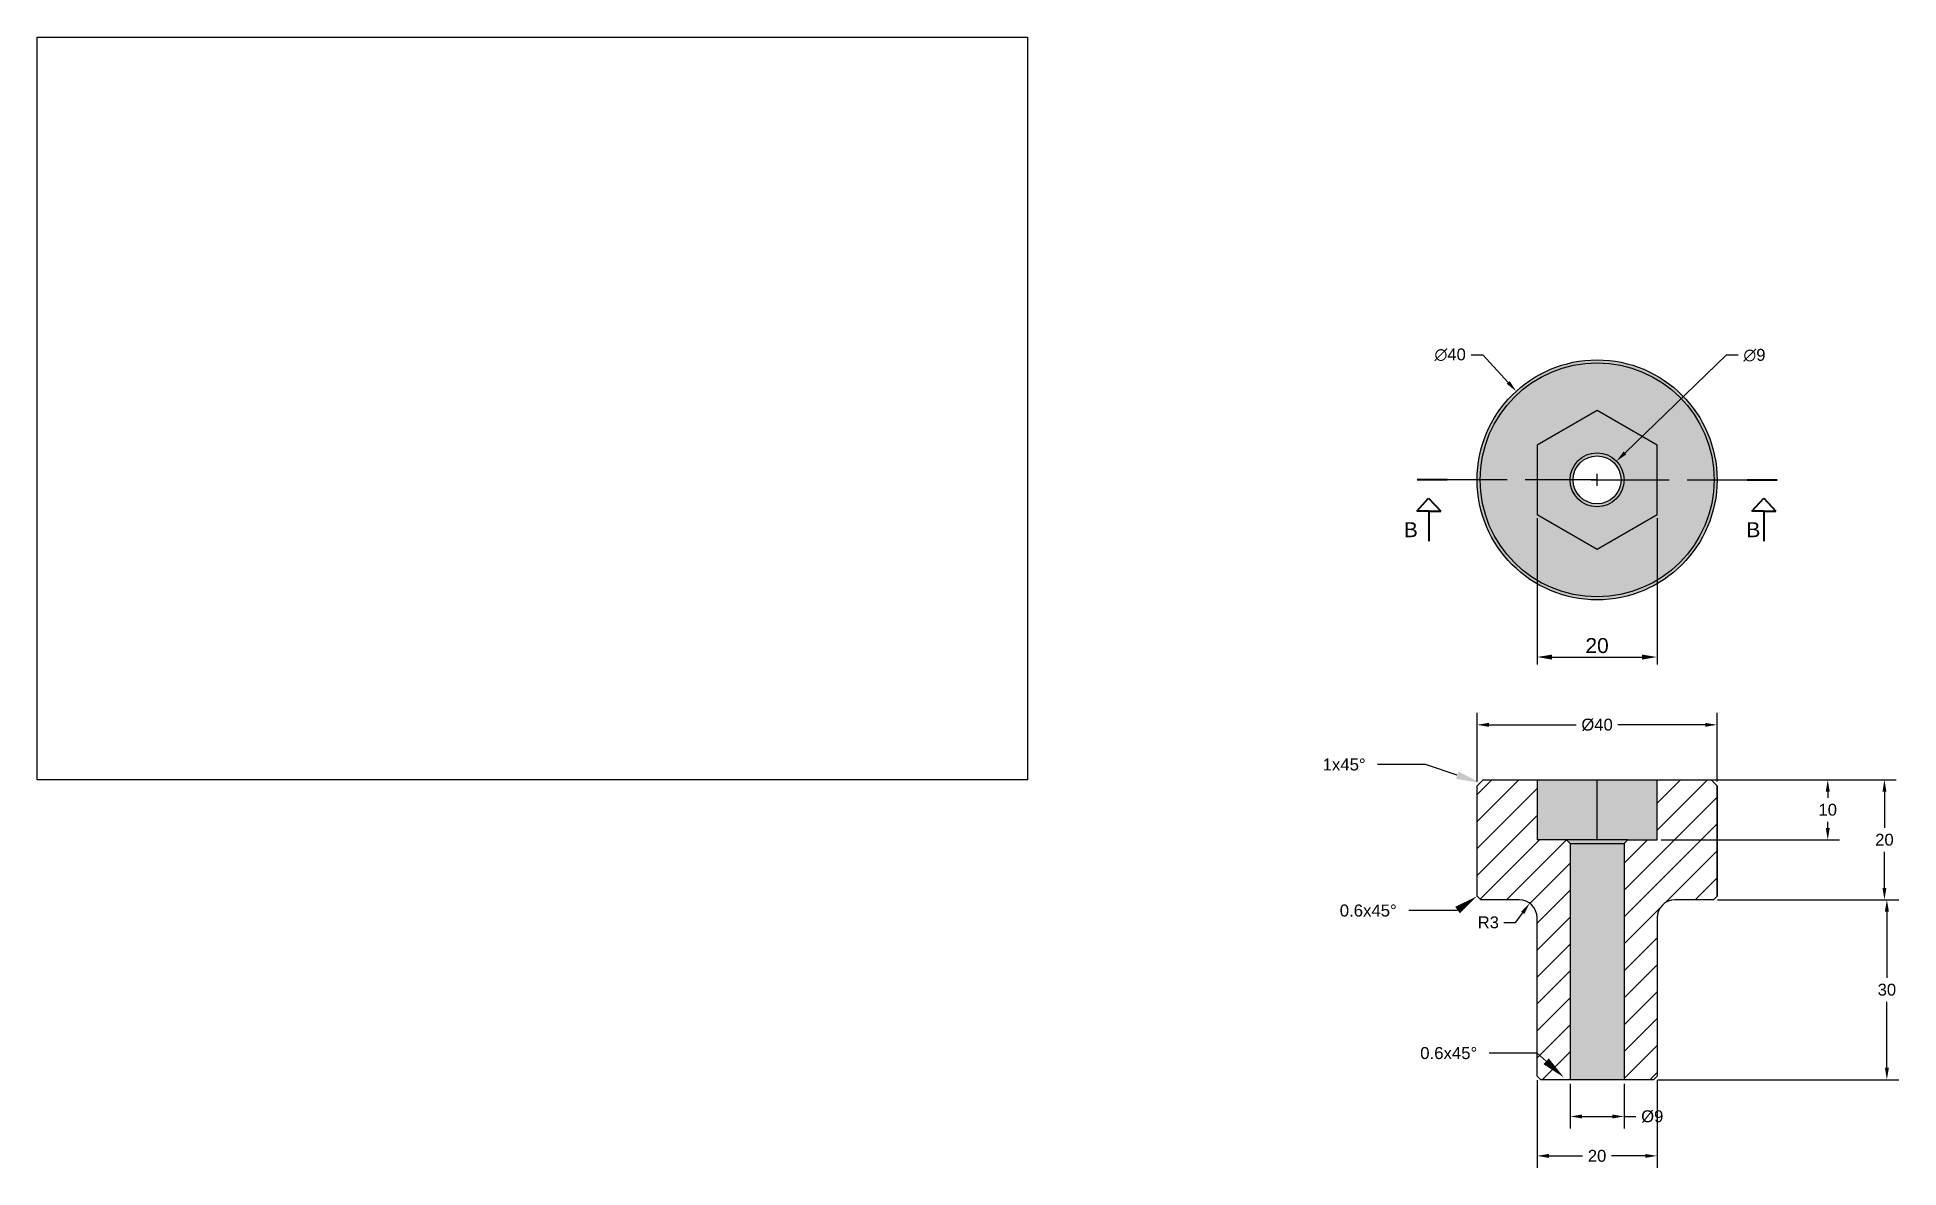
# Model space of a CAD drawing. Header units: millimetres. Extents: x 500 to 810, y 435 to 624.
import ezdxf
from ezdxf import colors
from ezdxf.entities.mleader import LeaderData, LeaderLine
from ezdxf.math import Vec2, Vec3

# ---------------------------------------------------------------- set-up
doc = ezdxf.new("R2010")
doc.units = ezdxf.units.MM
doc.linetypes.add('ACAD_ISO02W100', pattern=[15, 12, -3])
doc.styles.get("Standard").update_dxf_attribs({"font": 'arial.ttf'})
doc.dimstyles.new('Copy of Standard', dxfattribs={"dimscale": 11, "dimtxt": 0.18, "dimasz": 0.18, "dimexe": 0.18, "dimexo": 0.0625, "dimgap": 0.09, "dimtad": 0, "dimtih": 1, "dimtoh": 1, "dimdec": 0, "dimzin": 0, "dimdsep": 46, "dimtxsty": 'Standard', "dimcen": 0.09, "dimadec": 0, "dimazin": 0, "dimtfac": 1, "dimtdec": 0, "dimtofl": 0, "dimtmove": 0, "dimatfit": 3, "dimfxl": 1, "dimtolj": 1, "dimtzin": 0, "dimarcsym": 0})
doc.dimstyles.new('ISO-25', dxfattribs={"dimtxt": 2.5, "dimasz": 2.5, "dimexe": 1.25, "dimexo": 0.625, "dimtad": 1, "dimtxsty": 'Standard', "dimcen": 2.5, "dimadec": 0, "dimazin": 0, "dimtfac": 1, "dimtmove": 0, "dimatfit": 3, "dimfxl": 1, "dimarcsym": 0})
picture_1 = doc.add_image_def('image1.png', size_in_pixel=(1196, 897))

# ---------------------------------------------------------------- blocks, each defined once
blk = doc.blocks.new('*D2')
at = {"color": 0, "lineweight": -2, "transparency": 16777216}
for p, q in [((750, 543.6), (750, 519.21)), ((770, 543.6), (770, 519.21)), ((752.5, 520.46), (767.5, 520.46))]:
    blk.add_line(p, q, dxfattribs=at)
at = {"color": 0, "transparency": 16777216}
for points in [[(752.5, 520.87), (752.5, 520.04), (750, 520.46)], [(767.5, 520.87), (767.5, 520.04), (770, 520.46)]]:
    blk.add_solid(points, dxfattribs=at)
at = {"layer": 'Defpoints', "color": 0, "transparency": 16777216}
for p in [(750, 544.23), (770, 544.23), (770, 520.46)]:
    blk.add_point(p, dxfattribs=at)
at = {"color": 0, "transparency": 16777216, "insert": (760, 522.36), "char_height": 2.5, "attachment_point": 5}
blk.add_mtext('20', dxfattribs=at)
blk = doc.blocks.new('*D3')
at = {"color": 0, "lineweight": -2, "transparency": 16777216}
for p, q in [((740, 499.69), (740, 511.14)), ((741.98, 509.16), (756.52, 509.16)), ((778.02, 509.16), (763.48, 509.16)), ((780, 499.69), (780, 511.14))]:
    blk.add_line(p, q, dxfattribs=at)
at = {"color": 0, "transparency": 16777216}
for points in [[(741.98, 509.49), (741.98, 508.83), (740, 509.16)], [(778.02, 509.49), (778.02, 508.83), (780, 509.16)]]:
    blk.add_solid(points, dxfattribs=at)
at = {"layer": 'Defpoints', "color": 0, "transparency": 16777216}
for p in [(780, 509.16), (740, 499), (780, 499)]:
    blk.add_point(p, dxfattribs=at)
at = {"color": 0, "transparency": 16777216, "insert": (760, 509.16), "char_height": 1.98, "attachment_point": 5}
blk.add_mtext('\\A1;%%C40', dxfattribs=at)
blk = doc.blocks.new('*D4')
at = {"color": 0, "lineweight": -2, "transparency": 16777216}
for p, q in [((770.69, 500), (800.43, 500)), ((798.45, 498.02), (798.45, 497)), ((798.45, 491.98), (798.45, 493)), ((770.69, 490), (800.43, 490))]:
    blk.add_line(p, q, dxfattribs=at)
at = {"color": 0, "transparency": 16777216}
for points in [[(798.12, 498.02), (798.78, 498.02), (798.45, 500)], [(798.12, 491.98), (798.78, 491.98), (798.45, 490)]]:
    blk.add_solid(points, dxfattribs=at)
at = {"layer": 'Defpoints', "color": 0, "transparency": 16777216}
for p in [(770, 500), (798.45, 500), (770, 490)]:
    blk.add_point(p, dxfattribs=at)
at = {"color": 0, "transparency": 16777216, "insert": (798.45, 495), "char_height": 1.98, "attachment_point": 5}
blk.add_mtext('\\A1;10', dxfattribs=at)
blk = doc.blocks.new('*D5')
at = {"color": 0, "lineweight": -2, "transparency": 16777216}
for p, q in [((779.69, 500), (809.88, 500)), ((807.9, 498.02), (807.9, 492)), ((807.9, 481.98), (807.9, 488)), ((780.09, 480), (809.88, 480))]:
    blk.add_line(p, q, dxfattribs=at)
at = {"color": 0, "transparency": 16777216}
for points in [[(807.57, 498.02), (808.23, 498.02), (807.9, 500)], [(807.57, 481.98), (808.23, 481.98), (807.9, 480)]]:
    blk.add_solid(points, dxfattribs=at)
at = {"layer": 'Defpoints', "color": 0, "transparency": 16777216}
for p in [(779, 500), (807.9, 500), (779.4, 480)]:
    blk.add_point(p, dxfattribs=at)
at = {"color": 0, "transparency": 16777216, "insert": (807.9, 490), "char_height": 1.98, "attachment_point": 5}
blk.add_mtext('\\A1;20', dxfattribs=at)
blk = doc.blocks.new('*D6')
at = {"color": 0, "lineweight": -2, "transparency": 16777216}
for p, q in [((780.09, 480), (810.29, 480)), ((808.31, 478.02), (808.31, 467)), ((808.31, 451.98), (808.31, 463)), ((770.09, 450), (810.29, 450))]:
    blk.add_line(p, q, dxfattribs=at)
at = {"color": 0, "transparency": 16777216}
for points in [[(807.98, 478.02), (808.64, 478.02), (808.31, 480)], [(807.98, 451.98), (808.64, 451.98), (808.31, 450)]]:
    blk.add_solid(points, dxfattribs=at)
at = {"layer": 'Defpoints', "color": 0, "transparency": 16777216}
for p in [(779.4, 480), (808.31, 480), (769.4, 450)]:
    blk.add_point(p, dxfattribs=at)
at = {"color": 0, "transparency": 16777216, "insert": (808.31, 465), "char_height": 1.98, "attachment_point": 5}
blk.add_mtext('\\A1;30', dxfattribs=at)
blk = doc.blocks.new('*D7')
at = {"color": 0, "lineweight": -2, "transparency": 16777216}
for p, q in [((744.45, 476.22), (746.43, 476.22)), ((746.43, 476.22), (747.6, 477.82))]:
    blk.add_line(p, q, dxfattribs=at)
at = {"color": 0, "transparency": 16777216}
blk.add_solid([(747.33, 478.02), (747.87, 477.63), (748.77, 479.42)], dxfattribs=at)
at = {"layer": 'Defpoints', "color": 0, "transparency": 16777216}
for p in [(748.77, 479.42), (747, 477)]:
    blk.add_point(p, dxfattribs=at)
at = {"color": 0, "transparency": 16777216, "insert": (741.87, 476.22), "char_height": 1.98, "attachment_point": 5}
blk.add_mtext('\\A1;R3', dxfattribs=at)
blk = doc.blocks.new('*D8')
at = {"color": 0, "lineweight": -2, "transparency": 16777216}
for p, q in [((750, 449.91), (750, 435.32)), ((770, 449.91), (770, 435.32)), ((751.98, 437.3), (757.58, 437.3)), ((768.02, 437.3), (762.42, 437.3))]:
    blk.add_line(p, q, dxfattribs=at)
at = {"color": 0, "transparency": 16777216}
for points in [[(751.98, 437.63), (751.98, 436.97), (750, 437.3)], [(768.02, 437.63), (768.02, 436.97), (770, 437.3)]]:
    blk.add_solid(points, dxfattribs=at)
at = {"layer": 'Defpoints', "color": 0, "transparency": 16777216}
for p in [(750, 450.6), (770, 450.6), (770, 437.3)]:
    blk.add_point(p, dxfattribs=at)
at = {"color": 0, "transparency": 16777216, "insert": (760, 437.3), "char_height": 1.98, "attachment_point": 5}
blk.add_mtext('\\A1;20', dxfattribs=at)
blk = doc.blocks.new('*D9')
at = {"color": 0, "lineweight": -2, "transparency": 16777216}
for p, q in [((755.5, 449.31), (755.5, 441.89)), ((764.5, 449.31), (764.5, 441.89)), ((757.48, 443.87), (762.52, 443.87)), ((764.5, 443.87), (766.48, 443.87))]:
    blk.add_line(p, q, dxfattribs=at)
at = {"color": 0, "transparency": 16777216}
for points in [[(757.48, 444.2), (757.48, 443.54), (755.5, 443.87)], [(762.52, 444.2), (762.52, 443.54), (764.5, 443.87)]]:
    blk.add_solid(points, dxfattribs=at)
at = {"layer": 'Defpoints', "color": 0, "transparency": 16777216}
for p in [(755.5, 450), (764.5, 450), (764.5, 443.87)]:
    blk.add_point(p, dxfattribs=at)
at = {"color": 0, "transparency": 16777216, "insert": (769.2, 443.87), "char_height": 1.98, "attachment_point": 5}
blk.add_mtext('\\A1;%%C9', dxfattribs=at)
blk = doc.blocks.new('*D10')
at = {"color": 0, "lineweight": -2, "transparency": 16777216}
for p, q in [((738.99, 570.85), (740.97, 570.85)), ((740.97, 570.85), (745.18, 566.23)), ((759.01, 550), (760.99, 550)), ((760, 549.01), (760, 550.99))]:
    blk.add_line(p, q, dxfattribs=at)
at = {"color": 0, "lineweight": 40, "transparency": 16777216}
blk.add_solid([(745.43, 566.46), (744.94, 566.01), (746.52, 564.77)], dxfattribs=at)
at = {"layer": 'Defpoints', "color": 0, "lineweight": 40, "transparency": 16777216}
for p in [(746.52, 564.77), (773.48, 535.23)]:
    blk.add_point(p, dxfattribs=at)
at = {"color": 0, "lineweight": 40, "transparency": 16777216, "insert": (735.51, 570.85), "char_height": 1.98, "attachment_point": 5}
blk.add_mtext('\\A1;∅40', dxfattribs=at)
blk = doc.blocks.new('*D11')
at = {"color": 0, "lineweight": -2, "transparency": 16777216}
for p, q in [((781.54, 570.77), (764.66, 554.5)), ((783.52, 570.77), (781.54, 570.77)), ((759.01, 550), (760.99, 550)), ((760, 549.01), (760, 550.99))]:
    blk.add_line(p, q, dxfattribs=at)
at = {"color": 0, "lineweight": 40, "transparency": 16777216}
blk.add_solid([(764.43, 554.74), (764.89, 554.26), (763.24, 553.12)], dxfattribs=at)
at = {"layer": 'Defpoints', "color": 0, "lineweight": 40, "transparency": 16777216}
for p in [(763.24, 553.12), (756.76, 546.88)]:
    blk.add_point(p, dxfattribs=at)
at = {"color": 0, "lineweight": 40, "transparency": 16777216, "insert": (786.23, 570.77), "char_height": 1.98, "attachment_point": 5}
blk.add_mtext('\\A1;∅9', dxfattribs=at)

msp = doc.modelspace()

# ---------------------------------------------------------------- hatches: boundary and pattern name
at = {"true_color": 0x2776bb}
h = msp.add_hatch(color=152, dxfattribs=at)
h.dxf.hatch_style = 1
h.paths.add_polyline_path([(740.5, 550, 1), (779.5, 550, 1)], flags=0)
h.paths.add_polyline_path([(760, 561.547), (770, 555.774), (770, 544.226), (760, 538.453), (750, 544.226), (750, 555.774)], flags=0)
h.paths.add_polyline_path([(764.5, 550, -1), (755.5, 550, -1)], flags=0)
h.paths.add_polyline_path([(764, 550, -1), (756, 550, -1)], flags=0)
h.paths.add_polyline_path([(770, 555.774), (760, 561.547), (750, 555.774), (750, 544.226), (760, 538.453), (770, 544.226)], flags=0)
h.paths.add_polyline_path([(764.5, 550, 1), (755.5, 550, 1)], flags=0)
h.paths.add_polyline_path([(740, 550, 1), (780, 550, 1)])
h.paths.add_polyline_path([(779.5, 550, -1), (740.5, 550, -1)], flags=16)
h = msp.add_hatch(color=152, dxfattribs=at)
h.dxf.hatch_style = 1
h.paths.add_polyline_path([(779.5, 550, 1), (740.5, 550, 1)])
h.paths.add_polyline_path([(750, 555.774), (760, 561.547), (770, 555.774), (770, 544.226), (760, 538.453), (750, 544.226)], flags=0)
h.paths.add_polyline_path([(755.5, 550, -1), (764.5, 550, -1)], flags=0)
h.paths.add_polyline_path([(756, 550, -1), (764, 550, -1)], flags=0)
h.paths.add_polyline_path([(770, 555.774), (760, 561.547), (750, 555.774), (750, 544.226), (760, 538.453), (770, 544.226)], flags=16)
h = msp.add_hatch(color=152, dxfattribs=at)
h.dxf.hatch_style = 1
h.paths.add_polyline_path([(770, 555.774), (760, 561.547), (750, 555.774), (750, 544.226), (760, 538.453), (770, 544.226)])
h.paths.add_polyline_path([(764.5, 550, -1), (755.5, 550, -1)], flags=0)
h.paths.add_polyline_path([(764, 550, -1), (756, 550, -1)], flags=0)
h.paths.add_polyline_path([(764.5, 550, 1), (755.5, 550, 1)], flags=16)
h = msp.add_hatch(color=152, dxfattribs=at)
h.dxf.hatch_style = 1
h.paths.add_polyline_path([(764.5, 550, 1), (755.5, 550, 1)])
h.paths.add_polyline_path([(756, 550, -1), (764, 550, -1)], flags=16)
at = {"true_color": 0x000000}
h = msp.add_hatch(dxfattribs=at)
h.set_pattern_fill('ANSI31', color=18)
h.paths.add_polyline_path([(755.5, 489.4), (754.9, 490), (750, 490), (750, 500), (741, 500), (740, 499), (740, 480.6), (740.6, 480), (747, 480, -0.4142136), (750, 477), (750, 450.6), (750.6, 450), (755.5, 450)])
h.paths.add_polyline_path([(780, 499), (779, 500), (770, 500), (770, 490), (765.1, 490), (764.5, 489.4), (764.5, 450), (769.4, 450), (770, 450.6), (770, 477, -0.4142136), (773, 480), (779.4, 480), (780, 480.6)])
at = {"true_color": 0x2776bb}
h = msp.add_hatch(color=152, dxfattribs=at)
h.dxf.hatch_style = 1
h.paths.add_polyline_path([(760, 500), (750, 500), (750, 490), (754.9, 490), (760, 490)])
at = {"true_color": 0x105689}
h = msp.add_hatch(color=146, dxfattribs=at)
h.dxf.hatch_style = 1
h.paths.add_polyline_path([(770, 500), (760, 500), (760, 490), (765.1, 490), (770, 490)])
at = {"true_color": 0x2776bb}
h = msp.add_hatch(color=152, dxfattribs=at)
h.dxf.hatch_style = 1
h.paths.add_polyline_path([(764.5, 489.4), (755.5, 489.4), (755.5, 450), (764.5, 450)])
h.paths.add_polyline_path([(765.1, 490), (754.9, 490), (755.5, 489.4), (764.5, 489.4)])
at = {"true_color": 0xf8d731}
h = msp.add_hatch(color=40, dxfattribs=at)
h.dxf.hatch_style = 1
h.set_gradient(color1=(39, 118, 187), color2=(16, 86, 137))
h.paths.add_polyline_path([(764.5, 489.4), (755.5, 489.4), (755.5, 450), (764.5, 450)])

# ---------------------------------------------------------------- linework, layer by layer
at = {"color": 240, "lineweight": 40, "true_color": 0xed1f24}
for p, q in [((735, 550), (730, 550)), ((785, 550), (790, 550)), ((729.933, 544.761), (731.918, 546.971)), ((731.918, 546.971), (733.933, 544.761)), ((785.794, 544.761), (787.78, 546.971)), ((787.78, 546.971), (789.794, 544.761)), ((731.933, 544.761), (729.933, 544.761)), ((731.933, 544.761), (731.933, 539.761)), ((731.933, 544.761), (733.933, 544.761)), ((787.794, 544.761), (785.794, 544.761)), ((787.794, 544.761), (787.794, 539.761)), ((787.794, 544.761), (789.794, 544.761))]:
    msp.add_line(p, q, dxfattribs=at)
at = {"color": 240, "linetype": 'ACAD_ISO02W100', "true_color": 0xed1f24}
for q in [(735, 550), (785, 550)]:
    msp.add_line((760, 550), q, dxfattribs=at)
at = {"color": 40, "true_color": 0xf8d731}
for p, q in [((740, 499), (741, 500)), ((741, 500), (779, 500)), ((750, 500), (750, 490)), ((760, 490), (760, 500)), ((770, 490), (770, 500)), ((779, 500), (780, 499)), ((740, 480.6), (740, 499)), ((780, 499), (780, 480.6)), ((754.9, 490), (750, 490)), ((754.9, 490), (755.5, 489.4)), ((765.1, 490), (754.9, 490)), ((755.5, 489.4), (755.5, 450)), ((755.5, 489.4), (764.5, 489.4)), ((764.5, 489.4), (765.1, 490)), ((764.5, 489.4), (764.5, 450)), ((765.1, 490), (770, 490)), ((740.6, 480), (740, 480.6)), ((747, 480), (740.6, 480)), ((779.4, 480), (773, 480)), ((779.4, 480), (780, 480.6)), ((750, 450.6), (750, 477)), ((770, 477), (770, 450.6)), ((750.6, 450), (750, 450.6)), ((769.4, 450), (750.6, 450)), ((769.4, 450), (770, 450.6))]:
    msp.add_line(p, q, dxfattribs=at)
for p, q in [((740, 480.6), (740, 499)), ((780, 480.6), (780, 499))]:
    msp.add_line(p, q)
msp.add_lwpolyline([(770, 555.774), (760, 561.547), (750, 555.774), (750, 544.226), (760, 538.453), (770, 544.226)], close=True)
for radius in [20, 19.5, 4.5, 4]:
    msp.add_circle((760, 550), radius)
for centre, start, end in [((747, 477), 0, 90), ((773, 477), 90, 180)]:
    msp.add_arc(centre, 3, start, end, dxfattribs=at)

# ---------------------------------------------------------------- texts
at = {"color": 240, "lineweight": 40, "true_color": 0xed1f24, "char_height": 2.5, "attachment_point": 1}
for insert in [(727.796, 542.943), (784.891, 542.943)]:
    msp.add_mtext_dynamic_manual_height_columns('B', width=3.01409, gutter_width=12.5, heights=[0], dxfattribs=dict(at, insert=insert))

# ---------------------------------------------------------------- dimensions: what is measured, and where the dimension line sits
at = {"lineweight": 40}
for p1, p2, picture, middle in [((773.482, 535.228), (746.518, 564.772), '*D10', (735.508, 570.851)), ((756.761, 546.876), (763.239, 553.124), '*D11', (786.233, 570.772))]:
    dim = msp.add_diameter_dim_2p(p1=p1, p2=p2, dimstyle='Copy of Standard', dxfattribs=at)
    dim.commit()
    dim.dimension.update_dxf_attribs({"geometry": picture, "text_midpoint": middle, "dimtype": 163})
for base, p1, p2, dimstyle, picture, middle in [((770, 520.456), (750, 544.226), (770, 544.226), 'ISO-25', '*D2', (760, 522.358)), ((770, 437.298), (750, 450.6), (770, 450.6), 'Copy of Standard', '*D8', (760, 437.298))]:
    dim = msp.add_linear_dim(base=base, p1=p1, p2=p2, dimstyle=dimstyle)
    dim.commit()
    dim.dimension.update_dxf_attribs({"geometry": picture, "text_midpoint": middle})
for base, p1, p2, picture, middle in [((780, 509.159), (740, 499), (780, 499), '*D3', (760, 509.159)), ((764.5, 443.87), (755.5, 450), (764.5, 450), '*D9', (769.198, 443.87))]:
    dim = msp.add_linear_dim(base=base, p1=p1, p2=p2, text='%%C<>', dimstyle='Copy of Standard')
    dim.commit()
    dim.dimension.update_dxf_attribs({"geometry": picture, "text_midpoint": middle})
for base, p1, p2, picture, middle in [((798.446, 500), (770, 490), (770, 500), '*D4', (798.446, 495)), ((807.898, 500), (779.4, 480), (779, 500), '*D5', (807.898, 490)), ((808.308, 480), (769.4, 450), (779.4, 480), '*D6', (808.308, 465))]:
    dim = msp.add_linear_dim(base=base, p1=p1, p2=p2, angle=90, dimstyle='Copy of Standard')
    dim.commit()
    dim.dimension.update_dxf_attribs({"geometry": picture, "text_midpoint": middle})
dim = msp.add_radius_dim(center=(747, 477), mpoint=(748.769, 479.423), dimstyle='Copy of Standard')
dim.commit()
dim.dimension.update_dxf_attribs({"geometry": '*D7', "text_midpoint": (741.868, 476.225), "dimtype": 164})

# ---------------------------------------------------------------- pictures from other files: only their frames are drawn
image = msp.add_image(picture_1, insert=(500, 500), size_in_units=(165.055, 123.791))
image.dxf.flags = 7

# ---------------------------------------------------------------- leaders
ml = msp.add_multileader_mtext('Standard')
ml.set_content('1x45%%D', color=256)
ml.set_leader_properties()
ml.build(insert=Vec2(0, 0))
ctx = ml.context
ctx.base_point, ctx.char_height, ctx.plane_origin = Vec3(712.738, 502.532), 2, Vec3(740.5, 499.5)
ctx.text_align_type = 2
notes = []
notes.append((ctx, [(0, (1, 1, 0), (731.424, 502.532), (-1, 0), 8, [(0, [(740.5, 499.5)], 0, [])])]))
ctx.mtext.insert, ctx.mtext.alignment, ctx.mtext.flow_direction = Vec3(721.424, 503.549), 3, 5
ml = msp.add_multileader_mtext('Standard')
ml.set_content('0.6x45%%D', color=256)
ml.set_leader_properties()
ml.build(insert=Vec2(0, 0))
ctx = ml.context
ctx.base_point, ctx.char_height, ctx.plane_origin = Vec3(715.41, 478.188), 2, Vec3(740, 480.6)
ctx.text_align_type = 2
notes.append((ctx, [(0, (1, 1, 0), (736.614, 478.188), (-1, 0), 8, [(0, [(740, 480.6)], 0, [])])]))
ctx.mtext.insert, ctx.mtext.alignment, ctx.mtext.flow_direction = Vec3(726.614, 479.205), 3, 5
ml = msp.add_multileader_mtext('Standard')
ml.set_content('0.6x45%%D', color=256)
ml.set_leader_properties()
ml.build(insert=Vec2(0, 0))
ctx = ml.context
ctx.base_point, ctx.char_height, ctx.plane_origin = Vec3(728.821, 454.425), 2, Vec3(754.47, 450.378)
ctx.text_align_type = 2
notes.append((ctx, [(0, (1, 1, 0), (750.026, 454.425), (-1, 0), 8, [(0, [(754.47, 450.378)], 0, [])])]))
ctx.mtext.insert, ctx.mtext.alignment, ctx.mtext.flow_direction = Vec3(740.026, 455.443), 3, 5
for ctx, leaders in notes:
    for number, flags, end, landing, length, lines in leaders:
        leader = LeaderData()
        leader.index, (leader.has_last_leader_line, leader.has_dogleg_vector, leader.attachment_direction) = number, flags
        leader.last_leader_point, leader.dogleg_vector, leader.dogleg_length = Vec3(end), Vec3(landing), length
        for number, points, colour, breaks in lines:
            line = LeaderLine()
            line.index, line.vertices, line.color, line.breaks = number, Vec3.list(points), colors.encode_raw_color(colour), breaks
            leader.lines.append(line)
        ctx.leaders.append(leader)

doc.saveas('drawing.dxf')
